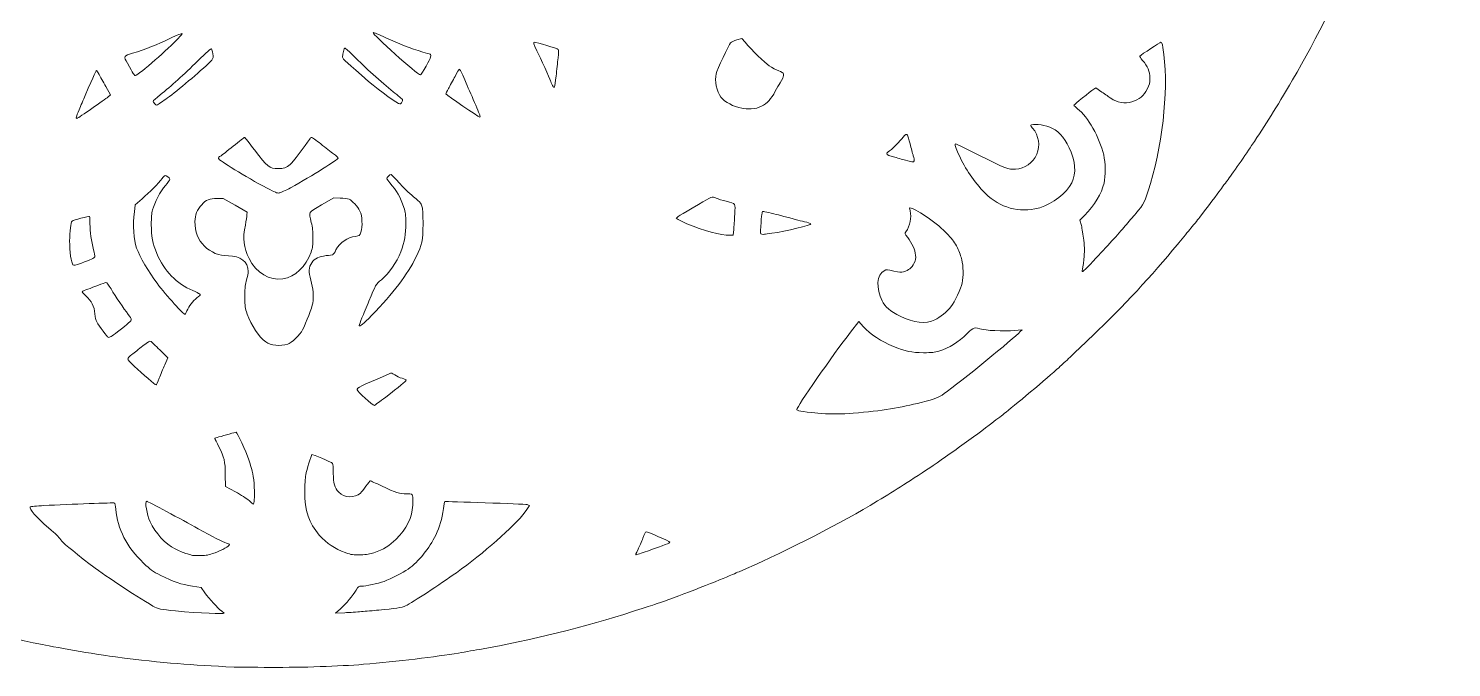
# Model space of a CAD drawing. Header units: inches. Extents: x -41.6 to -30.4, y 24.1 to 25.5.
# Drawn here: x -39.385 to -38.557, y 24.13 to 24.502 of the extents above; entities that cross this region are included whole.
import ezdxf

# ---------------------------------------------------------------- set-up
doc = ezdxf.new("R2010")
doc.units = ezdxf.units.IN
doc.header["$MEASUREMENT"] = 0
doc.layers.add('Baseball', color=7, linetype='Continuous')

msp = doc.modelspace()

# ---------------------------------------------------------------- linework, layer by layer
at = {"layer": 'Baseball', "lineweight": 0}
for points, knots in [([(-38.55842, 24.84749), (-38.55907, 24.86255), (-38.56156, 24.89047), (-38.5633, 24.90232), (-38.56363, 24.90452), (-38.56439, 24.90993), (-38.56499, 24.91434), (-38.56559, 24.91875), (-38.56656, 24.92501), (-38.56714, 24.92826), (-38.56772, 24.93151), (-38.56866, 24.93682), (-38.56922, 24.94007), (-38.56979, 24.94332), (-38.57065, 24.94778), (-38.57114, 24.94998), (-38.57162, 24.95219), (-38.57246, 24.95608), (-38.57301, 24.95863), (-38.57658, 24.9753), (-38.58282, 24.99964), (-38.5863, 25.01051), (-38.58674, 25.0119), (-38.58786, 25.01551), (-38.58877, 25.01852), (-38.5965, 25.044), (-38.60876, 25.07563), (-38.62226, 25.10497), (-38.62916, 25.11996), (-38.64418, 25.14852), (-38.65144, 25.16045), (-38.65263, 25.16242), (-38.6552, 25.16669), (-38.65713, 25.16994), (-38.65906, 25.17319), (-38.66182, 25.17765), (-38.66326, 25.17985), (-38.6647, 25.18206), (-38.66697, 25.18557), (-38.66832, 25.18766), (-38.67664, 25.2006), (-38.68884, 25.21784), (-38.69845, 25.23021), (-38.71193, 25.24758), (-38.7121, 25.24779), (-38.72353, 25.26119), (-38.73613, 25.27597), (-38.75239, 25.29307), (-38.76912, 25.30912), (-38.78117, 25.32067), (-38.78283, 25.32222), (-38.78667, 25.32543), (-38.78843, 25.3269), (-38.79158, 25.32963), (-38.79366, 25.33148), (-38.80993, 25.34599), (-38.83603, 25.36609), (-38.85812, 25.38114), (-38.86526, 25.38601), (-38.88452, 25.3983), (-38.89017, 25.40159), (-38.89296, 25.40322), (-38.89637, 25.40521), (-38.89777, 25.40603), (-38.90529, 25.41045), (-38.9158, 25.41632), (-38.91841, 25.41757), (-38.92005, 25.41835), (-38.923, 25.41987), (-38.92497, 25.42093), (-38.93076, 25.42406), (-38.94841, 25.43287), (-38.95344, 25.43514), (-38.95599, 25.43629), (-38.96083, 25.43847), (-38.9642, 25.43998), (-38.97457, 25.44466), (-39.00027, 25.45491), (-39.01312, 25.45951), (-39.0417, 25.46972), (-39.08016, 25.48029), (-39.10824, 25.48565), (-39.11079, 25.48614), (-39.11411, 25.48681), (-39.11562, 25.48714), (-39.12541, 25.48931), (-39.15803, 25.49398), (-39.17446, 25.49557), (-39.2134, 25.49932), (-39.25391, 25.49982), (-39.29249, 25.49703), (-39.30406, 25.4962), (-39.30908, 25.49574), (-39.31575, 25.49493), (-39.31761, 25.4947), (-39.32159, 25.49422), (-39.32461, 25.49386), (-39.33695, 25.49239), (-39.3523, 25.49012), (-39.35751, 25.48901), (-39.3596, 25.48856), (-39.3632, 25.4879), (-39.36552, 25.48754), (-39.38434, 25.4846), (-39.42028, 25.47579), (-39.44503, 25.46806), (-39.4521, 25.46585), (-39.46975, 25.45987), (-39.47561, 25.45769), (-39.47839, 25.45666), (-39.48285, 25.45502), (-39.48552, 25.45405), (-39.48819, 25.45308), (-39.49189, 25.45164), (-39.49374, 25.45086), (-39.4956, 25.45008), (-39.50082, 25.44793), (-39.50534, 25.44608), (-39.50987, 25.44423), (-39.51651, 25.44135), (-39.52011, 25.43968), (-39.5237, 25.43801), (-39.52778, 25.43616), (-39.52917, 25.43558), (-39.53697, 25.43233), (-39.56841, 25.41626), (-39.57852, 25.41037), (-39.58061, 25.40915), (-39.58422, 25.40705), (-39.58654, 25.4057), (-39.59596, 25.40022), (-39.60095, 25.39715), (-39.61332, 25.38923), (-39.61823, 25.38608), (-39.63627, 25.37389), (-39.6394, 25.3716), (-39.67529, 25.34535), (-39.70214, 25.32238), (-39.72995, 25.29411), (-39.74234, 25.28151), (-39.75874, 25.26344), (-39.76704, 25.25324), (-39.76864, 25.25127), (-39.77084, 25.24862), (-39.77193, 25.24734), (-39.77474, 25.24403), (-39.78514, 25.23063), (-39.79158, 25.222), (-39.80089, 25.20952), (-39.81406, 25.19028), (-39.82108, 25.1789), (-39.82226, 25.17699), (-39.82452, 25.17334), (-39.8261, 25.17079), (-39.82768, 25.16823), (-39.8303, 25.16387), (-39.83191, 25.16108), (-39.85772, 25.1166), (-39.8762, 25.07566), (-39.8916, 25.02886), (-39.89716, 25.01196), (-39.89926, 25.00494), (-39.90413, 24.9871), (-39.90544, 24.98229), (-39.91065, 24.95958), (-39.91254, 24.9504), (-39.91412, 24.94274), (-39.91467, 24.93974), (-39.9164, 24.9291), (-39.91697, 24.92562), (-39.91771, 24.92126), (-39.91805, 24.9194), (-39.91839, 24.91755), (-39.91888, 24.91432), (-39.91914, 24.91223), (-39.9194, 24.91014), (-39.91996, 24.90578), (-39.92039, 24.90253), (-39.9216, 24.89338), (-39.92258, 24.88486), (-39.92311, 24.87891), (-39.92323, 24.87752), (-39.92353, 24.8741), (-39.92377, 24.87132), (-39.92621, 24.84346), (-39.92677, 24.80768), (-39.92521, 24.77895), (-39.92465, 24.76864), (-39.92445, 24.76581), (-39.92333, 24.75259), (-39.92214, 24.73857), (-39.91836, 24.70956), (-39.91657, 24.70071), (-39.91636, 24.69966), (-39.91579, 24.69653), (-39.91531, 24.69375), (-39.91347, 24.68305), (-39.91011, 24.66679), (-39.90769, 24.65684), (-39.90529, 24.64696), (-39.9039, 24.64145), (-39.90329, 24.63934), (-39.90295, 24.63818), (-39.9019, 24.63438), (-39.90096, 24.6309), (-39.89633, 24.6139), (-39.88844, 24.59008), (-39.88, 24.56764), (-39.87726, 24.56035), (-39.86945, 24.54182), (-39.86417, 24.5301), (-39.86215, 24.5256), (-39.84881, 24.4986), (-39.84562, 24.49256), (-39.84297, 24.48753), (-39.83754, 24.47785), (-39.83474, 24.47316), (-39.83363, 24.4713), (-39.83169, 24.46798), (-39.83043, 24.46578), (-39.82331, 24.45331), (-39.80806, 24.42996), (-39.7981, 24.4163), (-39.78301, 24.39558), (-39.77381, 24.38389), (-39.75957, 24.36733), (-39.73928, 24.34373), (-39.71165, 24.31615), (-39.68866, 24.29652), (-39.68654, 24.29472), (-39.6832, 24.29186), (-39.68123, 24.29017), (-39.67824, 24.2876), (-39.66815, 24.27952), (-39.65762, 24.27125), (-39.65634, 24.27025), (-39.65293, 24.26769), (-39.65002, 24.26556), (-39.64712, 24.26343), (-39.64379, 24.26096), (-39.64263, 24.26007), (-39.63554, 24.2546), (-39.60873, 24.2368), (-39.59814, 24.23052), (-39.59616, 24.22935), (-39.59123, 24.22642), (-39.58717, 24.224), (-39.58056, 24.22006), (-39.57287, 24.21575), (-39.56228, 24.21004), (-39.55716, 24.20727), (-39.53291, 24.19525), (-39.52791, 24.19299), (-39.50585, 24.18303), (-39.48091, 24.1731), (-39.46443, 24.16771), (-39.462, 24.16691), (-39.45848, 24.16572), (-39.45663, 24.16507), (-39.43715, 24.15821), (-39.40442, 24.14951), (-39.37649, 24.14376), (-39.36809, 24.14204), (-39.34054, 24.13738), (-39.3341, 24.1366), (-39.3044, 24.133), (-39.29072, 24.13184), (-39.26514, 24.13075), (-39.26514, 24.13075), (-39.26514, 24.13075), (-39.26514, 24.13075), (-39.26352, 24.13068), (-39.25393, 24.13059), (-39.24384, 24.13055), (-39.22502, 24.13047), (-39.20413, 24.13116), (-39.18985, 24.13234), (-39.17059, 24.13392), (-39.14727, 24.13669), (-39.1346, 24.1389), (-39.13054, 24.13961), (-39.12456, 24.14064), (-39.12131, 24.1412), (-39.09438, 24.14583), (-39.05971, 24.15441), (-39.03358, 24.16292), (-39.02871, 24.1645), (-39.02292, 24.16637), (-39.02072, 24.16706), (-39.0136, 24.1693), (-38.98767, 24.17919), (-38.97896, 24.18298), (-38.97699, 24.18383), (-38.97367, 24.18525), (-38.97158, 24.18613), (-38.94944, 24.19543), (-38.91622, 24.21224), (-38.89545, 24.22463), (-38.88306, 24.23202), (-38.87674, 24.23599), (-38.86255, 24.24528), (-38.85379, 24.25101), (-38.83295, 24.26592), (-38.82459, 24.27244), (-38.82146, 24.27488), (-38.81813, 24.27744), (-38.81721, 24.27813), (-38.81327, 24.28106), (-38.79154, 24.29936), (-38.78578, 24.30461), (-38.78106, 24.30891), (-38.77933, 24.31054), (-38.76617, 24.32311), (-38.7483, 24.34019), (-38.73145, 24.35827), (-38.7168, 24.3761), (-38.71472, 24.37862), (-38.71151, 24.38253), (-38.70965, 24.38478), (-38.7078, 24.38702), (-38.70519, 24.39027), (-38.70386, 24.392), (-38.69591, 24.40232), (-38.69255, 24.40676), (-38.69122, 24.4087), (-38.6904, 24.4099), (-38.68907, 24.4117), (-38.68826, 24.4127), (-38.68674, 24.4146), (-38.67802, 24.42706), (-38.67367, 24.43357), (-38.66503, 24.44646), (-38.6599, 24.45469), (-38.64991, 24.47168), (-38.63605, 24.49524), (-38.62062, 24.52641), (-38.61014, 24.55203), (-38.60928, 24.55412), (-38.60794, 24.55734), (-38.60716, 24.5592), (-38.60245, 24.57035), (-38.59307, 24.59667), (-38.5886, 24.61129), (-38.58091, 24.63647), (-38.57404, 24.66378), (-38.57009, 24.68489), (-38.56677, 24.70263), (-38.5639, 24.72101), (-38.56265, 24.73255), (-38.56245, 24.73441), (-38.5619, 24.73925), (-38.56143, 24.74331), (-38.56011, 24.75466), (-38.55855, 24.77738), (-38.55798, 24.7935), (-38.55747, 24.80808), (-38.55765, 24.82945), (-38.55842, 24.84749)], [0, 0, 0, 0, 1, 1, 1, 2, 2, 2, 3, 3, 3, 4, 4, 4, 5, 5, 5, 6, 6, 6, 7, 7, 7, 8, 8, 8, 9, 9, 9, 10, 10, 10, 11, 11, 11, 12, 12, 12, 13, 13, 13, 14, 14, 14, 15, 15, 15, 16, 16, 16, 17, 17, 17, 18, 18, 18, 19, 19, 19, 20, 20, 20, 21, 21, 21, 22, 22, 22, 23, 23, 23, 24, 24, 24, 25, 25, 25, 26, 26, 26, 27, 27, 27, 28, 28, 28, 29, 29, 29, 30, 30, 30, 31, 31, 31, 32, 32, 32, 33, 33, 33, 34, 34, 34, 35, 35, 35, 36, 36, 36, 37, 37, 37, 38, 38, 38, 39, 39, 39, 40, 40, 40, 41, 41, 41, 42, 42, 42, 43, 43, 43, 44, 44, 44, 45, 45, 45, 46, 46, 46, 47, 47, 47, 48, 48, 48, 49, 49, 49, 50, 50, 50, 51, 51, 51, 52, 52, 52, 53, 53, 53, 54, 54, 54, 55, 55, 55, 56, 56, 56, 57, 57, 57, 58, 58, 58, 59, 59, 59, 60, 60, 60, 61, 61, 61, 62, 62, 62, 63, 63, 63, 64, 64, 64, 65, 65, 65, 66, 66, 66, 67, 67, 67, 68, 68, 68, 69, 69, 69, 70, 70, 70, 71, 71, 71, 72, 72, 72, 73, 73, 73, 74, 74, 74, 75, 75, 75, 76, 76, 76, 77, 77, 77, 78, 78, 78, 79, 79, 79, 80, 80, 80, 81, 81, 81, 82, 82, 82, 83, 83, 83, 84, 84, 84, 85, 85, 85, 86, 86, 86, 87, 87, 87, 88, 88, 88, 89, 89, 89, 90, 90, 90, 91, 91, 91, 92, 92, 92, 93, 93, 93, 94, 94, 94, 95, 95, 95, 96, 96, 96, 97, 97, 97, 98, 98, 98, 99, 99, 99, 100, 100, 100, 101, 101, 101, 102, 102, 102, 103, 103, 103, 104, 104, 104, 105, 105, 105, 106, 106, 106, 107, 107, 107, 108, 108, 108, 109, 109, 109, 110, 110, 110, 111, 111, 111, 112, 112, 112, 113, 113, 113, 114, 114, 114, 115, 115, 115, 116, 116, 116, 117, 117, 117, 118, 118, 118, 119, 119, 119, 119]), ([(-39.29534, 24.49857), (-39.29505, 24.49773), (-39.30955, 24.48419), (-39.3184, 24.47704), (-39.32032, 24.47548), (-39.32216, 24.47421), (-39.32248, 24.47421), (-39.32304, 24.47421), (-39.32358, 24.47505), (-39.32709, 24.48142), (-39.32937, 24.48557), (-39.32937, 24.48557), (-39.32408, 24.48722), (-39.31644, 24.48959), (-39.30964, 24.49227), (-39.30242, 24.49575), (-39.29796, 24.49789), (-39.29545, 24.49889), (-39.29534, 24.49857)], [0, 0, 0, 0, 1, 1, 1, 2, 2, 2, 3, 3, 3, 4, 4, 4, 5, 5, 5, 6, 6, 6, 6]), ([(-39.15669, 24.47465), (-39.15843, 24.47473), (-39.18508, 24.49848), (-39.18431, 24.49928), (-39.18417, 24.49943), (-39.18085, 24.49805), (-39.17693, 24.49621), (-39.16973, 24.49282), (-39.16241, 24.48999), (-39.15548, 24.48792), (-39.15339, 24.4873), (-39.15144, 24.48671), (-39.15115, 24.48663), (-39.15017, 24.48633), (-39.15062, 24.48498), (-39.15343, 24.4798), (-39.15343, 24.4798), (-39.15343, 24.4798), (-39.15343, 24.4798), (-39.15496, 24.47696), (-39.15643, 24.47464), (-39.15669, 24.47465)], [0, 0, 0, 0, 1, 1, 1, 2, 2, 2, 3, 3, 3, 4, 4, 4, 5, 5, 5, 6, 6, 6, 7, 7, 7, 7]), ([(-39.07677, 24.48446), (-39.07705, 24.48195), (-39.07757, 24.47725), (-39.07793, 24.474), (-39.07793, 24.474), (-39.07793, 24.474), (-39.07793, 24.474), (-39.07874, 24.46686), (-39.07895, 24.46631), (-39.08009, 24.46855), (-39.08055, 24.46946), (-39.08107, 24.47068), (-39.08124, 24.47126), (-39.08165, 24.47262), (-39.08699, 24.48445), (-39.08904, 24.48855), (-39.09113, 24.49272), (-39.09139, 24.49361), (-39.09056, 24.49361), (-39.08948, 24.49361), (-39.07715, 24.48991), (-39.07669, 24.48944), (-39.0764, 24.48915), (-39.07643, 24.48754), (-39.07677, 24.48446)], [0, 0, 0, 0, 1, 1, 1, 2, 2, 2, 3, 3, 3, 4, 4, 4, 5, 5, 5, 6, 6, 6, 7, 7, 7, 8, 8, 8, 8]), ([(-38.97, 24.45525), (-38.97467, 24.45609), (-38.97999, 24.45893), (-38.98214, 24.46176), (-38.98463, 24.46502), (-38.9859, 24.47128), (-38.9849, 24.47534), (-38.98435, 24.47754), (-38.97756, 24.49207), (-38.9765, 24.49331), (-38.97615, 24.49372), (-38.97452, 24.49446), (-38.9729, 24.49496), (-38.9729, 24.49496), (-38.96993, 24.49586), (-38.96993, 24.49586), (-38.96993, 24.49586), (-38.96802, 24.49357), (-38.96802, 24.49357), (-38.96414, 24.48894), (-38.95678, 24.48175), (-38.95402, 24.4799), (-38.95245, 24.47885), (-38.94997, 24.47754), (-38.94851, 24.47699), (-38.94696, 24.47641), (-38.94579, 24.4757), (-38.94571, 24.47531), (-38.94549, 24.4742), (-38.94649, 24.47158), (-38.94775, 24.46997), (-38.94839, 24.46914), (-38.94968, 24.46696), (-38.95061, 24.46512), (-38.95287, 24.46064), (-38.95518, 24.4581), (-38.95848, 24.45648), (-38.95848, 24.45648), (-38.95848, 24.45647), (-38.95848, 24.45647), (-38.96063, 24.45542), (-38.96181, 24.45513), (-38.96447, 24.45501), (-38.96629, 24.45492), (-38.96878, 24.45503), (-38.97, 24.45525)], [0, 0, 0, 0, 1, 1, 1, 2, 2, 2, 3, 3, 3, 4, 4, 4, 5, 5, 5, 6, 6, 6, 7, 7, 7, 8, 8, 8, 9, 9, 9, 10, 10, 10, 11, 11, 11, 12, 12, 12, 13, 13, 13, 14, 14, 14, 15, 15, 15, 15]), ([(-38.73247, 24.4116), (-38.73571, 24.40064), (-38.73619, 24.39967), (-38.741, 24.39416), (-38.74256, 24.39237), (-38.74535, 24.38912), (-38.74719, 24.38693), (-38.75117, 24.38221), (-38.75759, 24.37513), (-38.76568, 24.36655), (-38.76568, 24.36655), (-38.76568, 24.36655), (-38.76568, 24.36655), (-38.77121, 24.36068), (-38.77276, 24.35936), (-38.77209, 24.36107), (-38.77193, 24.36147), (-38.77153, 24.36433), (-38.77121, 24.36742), (-38.77068, 24.37228), (-38.77068, 24.3738), (-38.77121, 24.3786), (-38.77154, 24.38166), (-38.77218, 24.38553), (-38.77263, 24.38721), (-38.77263, 24.38721), (-38.77345, 24.39025), (-38.77345, 24.39025), (-38.77345, 24.39025), (-38.77076, 24.39302), (-38.77076, 24.39302), (-38.76505, 24.39891), (-38.76082, 24.40592), (-38.75944, 24.41179), (-38.75849, 24.41584), (-38.75859, 24.42379), (-38.75964, 24.42817), (-38.76211, 24.43846), (-38.76875, 24.45021), (-38.77481, 24.45501), (-38.77597, 24.45594), (-38.77693, 24.45683), (-38.77693, 24.457), (-38.77693, 24.45733), (-38.7674, 24.4651), (-38.76541, 24.4664), (-38.76541, 24.4664), (-38.76423, 24.46717), (-38.76423, 24.46717), (-38.76423, 24.46717), (-38.76066, 24.46468), (-38.76066, 24.46468), (-38.75869, 24.46331), (-38.75637, 24.46168), (-38.75551, 24.46106), (-38.75195, 24.45851), (-38.74736, 24.45773), (-38.74322, 24.45899), (-38.7391, 24.46024), (-38.73626, 24.4626), (-38.73433, 24.46639), (-38.733, 24.46899), (-38.73285, 24.46962), (-38.73285, 24.47269), (-38.73285, 24.47682), (-38.73397, 24.47958), (-38.73704, 24.48304), (-38.73813, 24.48427), (-38.73887, 24.48542), (-38.73868, 24.4856), (-38.73778, 24.48642), (-38.72671, 24.49361), (-38.72635, 24.49361), (-38.72591, 24.49361), (-38.72568, 24.49297), (-38.72527, 24.49055), (-38.72176, 24.46975), (-38.72466, 24.43796), (-38.73247, 24.4116)], [0, 0, 0, 0, 1, 1, 1, 2, 2, 2, 3, 3, 3, 4, 4, 4, 5, 5, 5, 6, 6, 6, 7, 7, 7, 8, 8, 8, 9, 9, 9, 10, 10, 10, 11, 11, 11, 12, 12, 12, 13, 13, 13, 14, 14, 14, 15, 15, 15, 16, 16, 16, 17, 17, 17, 18, 18, 18, 19, 19, 19, 20, 20, 20, 21, 21, 21, 22, 22, 22, 23, 23, 23, 24, 24, 24, 25, 25, 25, 26, 26, 26, 26]), ([(-39.30474, 24.46062), (-39.30474, 24.46062), (-39.30474, 24.46062), (-39.30474, 24.46062), (-39.30753, 24.4587), (-39.30993, 24.45708), (-39.31007, 24.45702), (-39.31042, 24.45686), (-39.31217, 24.45878), (-39.31217, 24.45932), (-39.31217, 24.45957), (-39.31032, 24.46126), (-39.30806, 24.46307), (-39.30153, 24.46829), (-39.29444, 24.47467), (-39.28614, 24.4828), (-39.28131, 24.48753), (-39.27837, 24.49013), (-39.27824, 24.48976), (-39.2766, 24.48488), (-39.27674, 24.4842), (-39.28001, 24.48118), (-39.28712, 24.4746), (-39.30012, 24.46379), (-39.30474, 24.46062)], [0, 0, 0, 0, 1, 1, 1, 2, 2, 2, 3, 3, 3, 4, 4, 4, 5, 5, 5, 6, 6, 6, 7, 7, 7, 8, 8, 8, 8]), ([(-39.18693, 24.47088), (-39.19907, 24.48119), (-39.20208, 24.484), (-39.20208, 24.48503), (-39.20208, 24.48685), (-39.20117, 24.49024), (-39.20067, 24.49024), (-39.2004, 24.49024), (-39.19809, 24.48813), (-39.19554, 24.48555), (-39.18935, 24.47929), (-39.17925, 24.47017), (-39.17266, 24.46489), (-39.1697, 24.46252), (-39.16722, 24.4604), (-39.16713, 24.46018), (-39.16705, 24.45997), (-39.16722, 24.45933), (-39.16752, 24.45877), (-39.16782, 24.45822), (-39.16838, 24.45776), (-39.16877, 24.45776), (-39.16997, 24.45776), (-39.1801, 24.46507), (-39.18693, 24.47088)], [0, 0, 0, 0, 1, 1, 1, 2, 2, 2, 3, 3, 3, 4, 4, 4, 5, 5, 5, 6, 6, 6, 7, 7, 7, 8, 8, 8, 8]), ([(-39.34503, 24.47716), (-39.34483, 24.47716), (-39.34416, 24.47617), (-39.34354, 24.47495), (-39.34293, 24.47373), (-39.34119, 24.47056), (-39.33969, 24.4679), (-39.33969, 24.4679), (-39.33694, 24.46306), (-39.33694, 24.46306), (-39.33694, 24.46306), (-39.33843, 24.46178), (-39.33843, 24.46178), (-39.33924, 24.46108), (-39.34346, 24.45807), (-39.34779, 24.4551), (-39.34779, 24.4551), (-39.34779, 24.4551), (-39.34779, 24.4551), (-39.35212, 24.45213), (-39.35594, 24.4496), (-39.35627, 24.44947), (-39.35724, 24.4491), (-39.357, 24.45016), (-39.35515, 24.45442), (-39.3542, 24.45661), (-39.35262, 24.46029), (-39.35163, 24.46261), (-39.34624, 24.47526), (-39.34538, 24.47716), (-39.34503, 24.47716)], [0, 0, 0, 0, 1, 1, 1, 2, 2, 2, 3, 3, 3, 4, 4, 4, 5, 5, 5, 6, 6, 6, 7, 7, 7, 8, 8, 8, 9, 9, 9, 10, 10, 10, 10]), ([(-39.14053, 24.46674), (-39.13963, 24.46827), (-39.13788, 24.47143), (-39.13664, 24.47376), (-39.1354, 24.4761), (-39.13428, 24.47801), (-39.13415, 24.47801), (-39.13386, 24.47801), (-39.13284, 24.47596), (-39.131, 24.47168), (-39.13025, 24.46994), (-39.12803, 24.46481), (-39.12606, 24.46028), (-39.12409, 24.45576), (-39.12235, 24.45163), (-39.12219, 24.45111), (-39.12219, 24.45111), (-39.12219, 24.45111), (-39.12219, 24.45111), (-39.12201, 24.45056), (-39.12206, 24.45017), (-39.12232, 24.45017), (-39.12311, 24.45017), (-39.14135, 24.46265), (-39.14193, 24.46359), (-39.14205, 24.46379), (-39.14142, 24.46521), (-39.14053, 24.46674)], [0, 0, 0, 0, 1, 1, 1, 2, 2, 2, 3, 3, 3, 4, 4, 4, 5, 5, 5, 6, 6, 6, 7, 7, 7, 8, 8, 8, 9, 9, 9, 9]), ([(-38.77949, 24.40984), (-38.78368, 24.40375), (-38.79221, 24.39822), (-38.79963, 24.39678), (-38.79963, 24.39678), (-38.79963, 24.39678), (-38.79963, 24.39678), (-38.81076, 24.39463), (-38.82189, 24.39848), (-38.82986, 24.40725), (-38.83602, 24.41403), (-38.8411, 24.42177), (-38.84415, 24.42905), (-38.84621, 24.43396), (-38.84637, 24.43456), (-38.84564, 24.43456), (-38.84539, 24.43456), (-38.83936, 24.43165), (-38.83225, 24.42808), (-38.81636, 24.42012), (-38.81507, 24.41962), (-38.81099, 24.41989), (-38.80544, 24.42026), (-38.80091, 24.42342), (-38.79851, 24.42861), (-38.79631, 24.43335), (-38.79735, 24.43957), (-38.80102, 24.44376), (-38.80225, 24.44515), (-38.80229, 24.44529), (-38.80155, 24.44558), (-38.79926, 24.44648), (-38.79331, 24.44551), (-38.78938, 24.44358), (-38.78519, 24.44153), (-38.78133, 24.43657), (-38.77865, 24.42978), (-38.77546, 24.42173), (-38.77574, 24.4153), (-38.77949, 24.40984)], [0, 0, 0, 0, 1, 1, 1, 2, 2, 2, 3, 3, 3, 4, 4, 4, 5, 5, 5, 6, 6, 6, 7, 7, 7, 8, 8, 8, 9, 9, 9, 10, 10, 10, 11, 11, 11, 12, 12, 12, 13, 13, 13, 13]), ([(-39.23229, 24.4091), (-39.2351, 24.40754), (-39.23804, 24.40618), (-39.23883, 24.40606), (-39.24, 24.40589), (-39.24126, 24.40639), (-39.24595, 24.40887), (-39.25833, 24.41541), (-39.27421, 24.42512), (-39.27421, 24.42614), (-39.27421, 24.4265), (-39.27369, 24.4271), (-39.27305, 24.42748), (-39.27241, 24.42787), (-39.26904, 24.43046), (-39.26556, 24.43326), (-39.26208, 24.43605), (-39.25911, 24.43835), (-39.25896, 24.43835), (-39.25881, 24.43835), (-39.25621, 24.43507), (-39.25319, 24.43104), (-39.24581, 24.42122), (-39.24456, 24.42022), (-39.23948, 24.42022), (-39.2365, 24.42022), (-39.23449, 24.42089), (-39.23253, 24.42254), (-39.23141, 24.42349), (-39.22341, 24.43392), (-39.22129, 24.4372), (-39.22088, 24.43784), (-39.22032, 24.43836), (-39.22005, 24.43836), (-39.21978, 24.43836), (-39.21738, 24.43663), (-39.21472, 24.43452), (-39.21206, 24.43241), (-39.2087, 24.42983), (-39.20725, 24.42879), (-39.2058, 24.42775), (-39.20461, 24.42664), (-39.20461, 24.42633), (-39.20461, 24.42544), (-39.21943, 24.41621), (-39.23229, 24.4091), (-39.23229, 24.4091), (-39.23229, 24.4091), (-39.23229, 24.4091)], [0, 0, 0, 0, 1, 1, 1, 2, 2, 2, 3, 3, 3, 4, 4, 4, 5, 5, 5, 6, 6, 6, 7, 7, 7, 8, 8, 8, 9, 9, 9, 10, 10, 10, 11, 11, 11, 12, 12, 12, 13, 13, 13, 14, 14, 14, 15, 15, 15, 16, 16, 16, 16]), ([(-38.86986, 24.42467), (-38.86986, 24.42467), (-38.86986, 24.42467), (-38.86986, 24.42467), (-38.87019, 24.42381), (-38.87087, 24.42388), (-38.87562, 24.42528), (-38.87783, 24.42592), (-38.88093, 24.42679), (-38.88252, 24.42721), (-38.88573, 24.42805), (-38.88646, 24.42887), (-38.88487, 24.42988), (-38.88325, 24.43092), (-38.87746, 24.43662), (-38.87622, 24.43841), (-38.87508, 24.44006), (-38.87423, 24.44045), (-38.87369, 24.43958), (-38.87353, 24.43932), (-38.87287, 24.43709), (-38.87222, 24.43462), (-38.87157, 24.43215), (-38.87071, 24.42905), (-38.87032, 24.42773), (-38.86993, 24.42641), (-38.86973, 24.42503), (-38.86986, 24.42467)], [0, 0, 0, 0, 1, 1, 1, 2, 2, 2, 3, 3, 3, 4, 4, 4, 5, 5, 5, 6, 6, 6, 7, 7, 7, 8, 8, 8, 9, 9, 9, 9]), ([(-39.30981, 24.3536), (-39.31473, 24.3601), (-39.31999, 24.36912), (-39.32173, 24.37403), (-39.32352, 24.37905), (-39.32403, 24.38727), (-39.32306, 24.39519), (-39.32306, 24.39519), (-39.32257, 24.39921), (-39.32257, 24.39921), (-39.32257, 24.39921), (-39.31853, 24.4027), (-39.31853, 24.4027), (-39.31435, 24.4063), (-39.30903, 24.41169), (-39.30697, 24.41439), (-39.30633, 24.41524), (-39.30553, 24.41603), (-39.30521, 24.41616), (-39.30448, 24.41644), (-39.30247, 24.41489), (-39.30247, 24.41405), (-39.30247, 24.41371), (-39.30362, 24.41206), (-39.30503, 24.41039), (-39.3079, 24.40699), (-39.31134, 24.40043), (-39.31249, 24.39618), (-39.31301, 24.39421), (-39.31322, 24.39184), (-39.31322, 24.38775), (-39.31322, 24.3809), (-39.31241, 24.37663), (-39.31001, 24.37088), (-39.30592, 24.36103), (-39.29825, 24.35314), (-39.28914, 24.34939), (-39.28731, 24.34863), (-39.28552, 24.34774), (-39.28517, 24.3474), (-39.28461, 24.34685), (-39.28469, 24.34668), (-39.28581, 24.34588), (-39.28826, 24.34415), (-39.29058, 24.3414), (-39.29194, 24.33863), (-39.29194, 24.33863), (-39.29194, 24.33863), (-39.29194, 24.33863), (-39.2927, 24.3371), (-39.29345, 24.33576), (-39.2936, 24.33566), (-39.29428, 24.33524), (-39.30437, 24.3464), (-39.30981, 24.3536)], [0, 0, 0, 0, 1, 1, 1, 2, 2, 2, 3, 3, 3, 4, 4, 4, 5, 5, 5, 6, 6, 6, 7, 7, 7, 8, 8, 8, 9, 9, 9, 10, 10, 10, 11, 11, 11, 12, 12, 12, 13, 13, 13, 14, 14, 14, 15, 15, 15, 16, 16, 16, 17, 17, 17, 18, 18, 18, 18]), ([(-39.1852, 24.33488), (-39.1852, 24.33488), (-39.1852, 24.33488), (-39.1852, 24.33488), (-39.1898, 24.33015), (-39.19238, 24.32808), (-39.19238, 24.32913), (-39.19238, 24.32938), (-39.19165, 24.33133), (-39.19075, 24.33346), (-39.18985, 24.3356), (-39.18802, 24.34), (-39.1867, 24.34325), (-39.18284, 24.35271), (-39.18258, 24.35316), (-39.1795, 24.35571), (-39.17484, 24.35956), (-39.17063, 24.36561), (-39.16819, 24.37195), (-39.16598, 24.37771), (-39.16523, 24.38197), (-39.16526, 24.38859), (-39.16529, 24.39359), (-39.16543, 24.3947), (-39.16642, 24.39766), (-39.16842, 24.40362), (-39.1706, 24.40744), (-39.17453, 24.41187), (-39.17553, 24.413), (-39.17635, 24.41412), (-39.17635, 24.41435), (-39.17635, 24.41489), (-39.17442, 24.41685), (-39.17388, 24.41685), (-39.17367, 24.41685), (-39.17166, 24.4148), (-39.16944, 24.4123), (-39.16721, 24.4098), (-39.16331, 24.40599), (-39.16078, 24.40384), (-39.15644, 24.40016), (-39.15614, 24.3998), (-39.15572, 24.39782), (-39.15547, 24.39666), (-39.15527, 24.39226), (-39.15527, 24.38804), (-39.15528, 24.37874), (-39.1559, 24.37568), (-39.15911, 24.36928), (-39.16458, 24.35832), (-39.17235, 24.34808), (-39.1852, 24.33488)], [0, 0, 0, 0, 1, 1, 1, 2, 2, 2, 3, 3, 3, 4, 4, 4, 5, 5, 5, 6, 6, 6, 7, 7, 7, 8, 8, 8, 9, 9, 9, 10, 10, 10, 11, 11, 11, 12, 12, 12, 13, 13, 13, 14, 14, 14, 15, 15, 15, 16, 16, 16, 17, 17, 17, 17]), ([(-39.23393, 24.31825), (-39.23393, 24.31825), (-39.23393, 24.31825), (-39.23393, 24.31825), (-39.23848, 24.31693), (-39.24373, 24.31746), (-39.24667, 24.31955), (-39.25053, 24.32229), (-39.25516, 24.32923), (-39.25749, 24.33577), (-39.25875, 24.33929), (-39.25881, 24.33974), (-39.25881, 24.34599), (-39.25881, 24.35174), (-39.25869, 24.35291), (-39.2578, 24.35568), (-39.25724, 24.35742), (-39.2568, 24.3596), (-39.25682, 24.36053), (-39.25692, 24.36596), (-39.26159, 24.3696), (-39.26842, 24.36961), (-39.27395, 24.36962), (-39.27851, 24.37146), (-39.28236, 24.37521), (-39.28616, 24.37893), (-39.28791, 24.38349), (-39.28782, 24.38949), (-39.28776, 24.39328), (-39.2866, 24.39619), (-39.2839, 24.39926), (-39.28141, 24.40208), (-39.27935, 24.40293), (-39.27497, 24.40293), (-39.27497, 24.40293), (-39.27137, 24.40293), (-39.27137, 24.40293), (-39.27137, 24.40293), (-39.26446, 24.39895), (-39.26446, 24.39895), (-39.26446, 24.39895), (-39.25755, 24.39498), (-39.25755, 24.39498), (-39.25755, 24.39498), (-39.25759, 24.39337), (-39.25759, 24.39337), (-39.25762, 24.39248), (-39.25804, 24.3898), (-39.25854, 24.38741), (-39.26018, 24.37953), (-39.25963, 24.37457), (-39.25637, 24.36792), (-39.25235, 24.35973), (-39.24433, 24.3549), (-39.23677, 24.35613), (-39.22961, 24.35729), (-39.22346, 24.36314), (-39.22037, 24.37172), (-39.21937, 24.3745), (-39.21923, 24.37549), (-39.21923, 24.37994), (-39.21924, 24.38374), (-39.21948, 24.38601), (-39.2202, 24.38901), (-39.22172, 24.39532), (-39.22226, 24.3944), (-39.21421, 24.3991), (-39.21421, 24.3991), (-39.20715, 24.40322), (-39.20715, 24.40322), (-39.20715, 24.40322), (-39.20346, 24.40313), (-39.20346, 24.40313), (-39.20137, 24.40307), (-39.19912, 24.40276), (-39.19829, 24.40241), (-39.19638, 24.4016), (-39.19326, 24.39823), (-39.19194, 24.39555), (-39.19057, 24.39275), (-39.19031, 24.38653), (-39.19143, 24.38332), (-39.19217, 24.38121), (-39.19217, 24.38121), (-39.19447, 24.38088), (-39.19945, 24.38018), (-39.20352, 24.37734), (-39.20586, 24.37296), (-39.20661, 24.37155), (-39.20744, 24.37032), (-39.20771, 24.37022), (-39.20798, 24.37012), (-39.20975, 24.36987), (-39.21164, 24.36967), (-39.21581, 24.36921), (-39.21819, 24.36802), (-39.21995, 24.36551), (-39.22175, 24.36295), (-39.22189, 24.36023), (-39.22047, 24.35541), (-39.21911, 24.3508), (-39.21868, 24.3458), (-39.21932, 24.34215), (-39.21976, 24.33959), (-39.22312, 24.33083), (-39.22528, 24.32658), (-39.22669, 24.32383), (-39.23184, 24.31886), (-39.23393, 24.31825)], [0, 0, 0, 0, 1, 1, 1, 2, 2, 2, 3, 3, 3, 4, 4, 4, 5, 5, 5, 6, 6, 6, 7, 7, 7, 8, 8, 8, 9, 9, 9, 10, 10, 10, 11, 11, 11, 12, 12, 12, 13, 13, 13, 14, 14, 14, 15, 15, 15, 16, 16, 16, 17, 17, 17, 18, 18, 18, 19, 19, 19, 20, 20, 20, 21, 21, 21, 22, 22, 22, 23, 23, 23, 24, 24, 24, 25, 25, 25, 26, 26, 26, 27, 27, 27, 28, 28, 28, 29, 29, 29, 30, 30, 30, 31, 31, 31, 32, 32, 32, 33, 33, 33, 34, 34, 34, 35, 35, 35, 36, 36, 36, 36]), ([(-38.97409, 24.39371), (-38.97427, 24.39055), (-38.97454, 24.38653), (-38.97469, 24.38479), (-38.97469, 24.38479), (-38.97495, 24.38163), (-38.97495, 24.38163), (-38.97495, 24.38163), (-38.97706, 24.38155), (-38.97706, 24.38155), (-38.98191, 24.38138), (-38.99248, 24.38422), (-39.00187, 24.38824), (-39.00531, 24.38971), (-39.00811, 24.3911), (-39.00811, 24.39133), (-39.0081, 24.39174), (-39.00609, 24.393), (-38.9952, 24.39944), (-38.98723, 24.40414), (-38.98742, 24.40407), (-38.98491, 24.40303), (-38.98375, 24.40255), (-38.98113, 24.40174), (-38.97909, 24.40123), (-38.9733, 24.39979), (-38.97372, 24.40042), (-38.97409, 24.39371)], [0, 0, 0, 0, 1, 1, 1, 2, 2, 2, 3, 3, 3, 4, 4, 4, 5, 5, 5, 6, 6, 6, 7, 7, 7, 8, 8, 8, 9, 9, 9, 9]), ([(-39.35923, 24.38975), (-39.35882, 24.39017), (-39.34931, 24.3927), (-39.34907, 24.39246), (-39.34896, 24.39234), (-39.34886, 24.39043), (-39.34886, 24.3882), (-39.34885, 24.38351), (-39.34808, 24.37799), (-39.34675, 24.37307), (-39.34624, 24.37117), (-39.34593, 24.36933), (-39.34606, 24.36899), (-39.34619, 24.36865), (-39.34702, 24.36806), (-39.3479, 24.36768), (-39.3479, 24.36768), (-39.3479, 24.36768), (-39.3479, 24.36768), (-39.34878, 24.3673), (-39.35145, 24.36627), (-39.35383, 24.36539), (-39.35744, 24.36406), (-39.35826, 24.36389), (-39.35873, 24.36435), (-39.35974, 24.36536), (-39.36067, 24.37214), (-39.36066, 24.37832), (-39.36064, 24.38358), (-39.35997, 24.38902), (-39.35923, 24.38975)], [0, 0, 0, 0, 1, 1, 1, 2, 2, 2, 3, 3, 3, 4, 4, 4, 5, 5, 5, 6, 6, 6, 7, 7, 7, 8, 8, 8, 9, 9, 9, 10, 10, 10, 10]), ([(-38.9526, 24.38267), (-38.95445, 24.38241), (-38.95635, 24.38214), (-38.95682, 24.38207), (-38.95728, 24.38199), (-38.95801, 24.38202), (-38.95843, 24.38213), (-38.95913, 24.38232), (-38.95918, 24.38271), (-38.95894, 24.38662), (-38.95854, 24.39344), (-38.95827, 24.39534), (-38.95773, 24.39534), (-38.95701, 24.39534), (-38.95223, 24.39427), (-38.94859, 24.39329), (-38.93961, 24.39088), (-38.9367, 24.39012), (-38.93362, 24.38937), (-38.93177, 24.38892), (-38.93009, 24.3884), (-38.9299, 24.38821), (-38.9292, 24.38751), (-38.94464, 24.38374), (-38.9526, 24.38267), (-38.9526, 24.38267), (-38.9526, 24.38267), (-38.9526, 24.38267)], [0, 0, 0, 0, 1, 1, 1, 2, 2, 2, 3, 3, 3, 4, 4, 4, 5, 5, 5, 6, 6, 6, 7, 7, 7, 8, 8, 8, 9, 9, 9, 9]), ([(-38.88725, 24.36093), (-38.88561, 24.36173), (-38.88559, 24.36173), (-38.8817, 24.36074), (-38.87825, 24.35986), (-38.8776, 24.35981), (-38.87598, 24.36029), (-38.87294, 24.36117), (-38.87118, 24.36259), (-38.86991, 24.36518), (-38.86893, 24.36719), (-38.86879, 24.36789), (-38.86898, 24.37), (-38.86925, 24.37295), (-38.87111, 24.37706), (-38.87358, 24.38019), (-38.87529, 24.38236), (-38.87531, 24.38241), (-38.8746, 24.38349), (-38.87222, 24.38712), (-38.87128, 24.39184), (-38.87217, 24.39569), (-38.87217, 24.39569), (-38.8726, 24.39752), (-38.8726, 24.39752), (-38.8726, 24.39752), (-38.8715, 24.39724), (-38.8715, 24.39724), (-38.87018, 24.39691), (-38.86548, 24.39421), (-38.8617, 24.39161), (-38.85729, 24.38857), (-38.85362, 24.38546), (-38.84998, 24.38167), (-38.84725, 24.37883), (-38.8462, 24.37734), (-38.8447, 24.37418), (-38.84366, 24.37202), (-38.8425, 24.36891), (-38.84211, 24.36729), (-38.84127, 24.36383), (-38.84116, 24.35732), (-38.84187, 24.35374), (-38.84247, 24.35071), (-38.84629, 24.34272), (-38.84847, 24.33994), (-38.85059, 24.33723), (-38.85486, 24.33373), (-38.85778, 24.3323), (-38.85778, 24.3323), (-38.85778, 24.3323), (-38.85778, 24.3323), (-38.86283, 24.32982), (-38.87017, 24.33063), (-38.87794, 24.33451), (-38.88364, 24.33735), (-38.88666, 24.33992), (-38.88848, 24.34346), (-38.89211, 24.35056), (-38.89153, 24.35884), (-38.88725, 24.36093)], [0, 0, 0, 0, 1, 1, 1, 2, 2, 2, 3, 3, 3, 4, 4, 4, 5, 5, 5, 6, 6, 6, 7, 7, 7, 8, 8, 8, 9, 9, 9, 10, 10, 10, 11, 11, 11, 12, 12, 12, 13, 13, 13, 14, 14, 14, 15, 15, 15, 16, 16, 16, 17, 17, 17, 18, 18, 18, 19, 19, 19, 20, 20, 20, 20]), ([(-39.35329, 24.34887), (-39.35306, 24.34909), (-39.35164, 24.34968), (-39.35013, 24.35019), (-39.34862, 24.3507), (-39.34582, 24.35177), (-39.3439, 24.35256), (-39.34199, 24.35335), (-39.34006, 24.354), (-39.33962, 24.354), (-39.33906, 24.354), (-39.33814, 24.35288), (-39.3366, 24.35031), (-39.33394, 24.34586), (-39.3292, 24.33883), (-39.32667, 24.33557), (-39.32565, 24.33426), (-39.32482, 24.33288), (-39.32482, 24.33249), (-39.32482, 24.33184), (-39.32632, 24.33053), (-39.33284, 24.32547), (-39.33284, 24.32547), (-39.33284, 24.32547), (-39.33284, 24.32547), (-39.33639, 24.32271), (-39.33757, 24.322), (-39.3382, 24.32224), (-39.33875, 24.32244), (-39.34344, 24.32872), (-39.34493, 24.33123), (-39.34552, 24.33222), (-39.34588, 24.33375), (-39.34603, 24.33591), (-39.34634, 24.34021), (-39.34795, 24.34343), (-39.35126, 24.34634), (-39.35283, 24.34771), (-39.35356, 24.34862), (-39.35329, 24.34887)], [0, 0, 0, 0, 1, 1, 1, 2, 2, 2, 3, 3, 3, 4, 4, 4, 5, 5, 5, 6, 6, 6, 7, 7, 7, 8, 8, 8, 9, 9, 9, 10, 10, 10, 11, 11, 11, 12, 12, 12, 13, 13, 13, 13]), ([(-38.80814, 24.32552), (-38.81184, 24.32154), (-38.84298, 24.29621), (-38.85235, 24.28955), (-38.85577, 24.28713), (-38.85739, 24.2865), (-38.86566, 24.2844), (-38.87761, 24.28137), (-38.88849, 24.27964), (-38.90517, 24.27811), (-38.90517, 24.27811), (-38.90517, 24.27811), (-38.90517, 24.27811), (-38.91077, 24.27759), (-38.92118, 24.2776), (-38.92582, 24.27813), (-38.93598, 24.27927), (-38.93805, 24.27964), (-38.93805, 24.2803), (-38.93805, 24.28188), (-38.91719, 24.31185), (-38.90675, 24.32527), (-38.90675, 24.32527), (-38.90204, 24.33133), (-38.90204, 24.33133), (-38.90204, 24.33133), (-38.89948, 24.32858), (-38.89948, 24.32858), (-38.89502, 24.32377), (-38.88918, 24.31992), (-38.8818, 24.31691), (-38.87486, 24.31409), (-38.87121, 24.31333), (-38.86445, 24.31332), (-38.8594, 24.3133), (-38.85808, 24.31345), (-38.85539, 24.31429), (-38.84933, 24.31619), (-38.84436, 24.31927), (-38.83893, 24.32446), (-38.83491, 24.3283), (-38.83544, 24.32817), (-38.82965, 24.3268), (-38.82616, 24.32597), (-38.81369, 24.32566), (-38.80941, 24.3263), (-38.80941, 24.3263), (-38.80709, 24.32664), (-38.80709, 24.32664), (-38.80709, 24.32664), (-38.80814, 24.32552), (-38.80814, 24.32552)], [0, 0, 0, 0, 1, 1, 1, 2, 2, 2, 3, 3, 3, 4, 4, 4, 5, 5, 5, 6, 6, 6, 7, 7, 7, 8, 8, 8, 9, 9, 9, 10, 10, 10, 11, 11, 11, 12, 12, 12, 13, 13, 13, 14, 14, 14, 15, 15, 15, 16, 16, 16, 17, 17, 17, 17]), ([(-39.30868, 24.29843), (-39.30952, 24.29629), (-39.31031, 24.29454), (-39.31045, 24.29455), (-39.31079, 24.29458), (-39.31836, 24.30109), (-39.32303, 24.30537), (-39.32518, 24.30734), (-39.32693, 24.30928), (-39.32693, 24.3097), (-39.32693, 24.31013), (-39.32589, 24.31124), (-39.3245, 24.31227), (-39.32317, 24.31327), (-39.32033, 24.31549), (-39.31819, 24.3172), (-39.31503, 24.31972), (-39.31417, 24.32023), (-39.31355, 24.31989), (-39.31314, 24.31966), (-39.31075, 24.31741), (-39.30824, 24.31488), (-39.30824, 24.31488), (-39.30368, 24.31028), (-39.30368, 24.31028), (-39.30368, 24.31028), (-39.30541, 24.30631), (-39.30541, 24.30631), (-39.30637, 24.30412), (-39.30784, 24.30058), (-39.30868, 24.29843), (-39.30868, 24.29843), (-39.30868, 24.29843), (-39.30868, 24.29843)], [0, 0, 0, 0, 1, 1, 1, 2, 2, 2, 3, 3, 3, 4, 4, 4, 5, 5, 5, 6, 6, 6, 7, 7, 7, 8, 8, 8, 9, 9, 9, 10, 10, 10, 11, 11, 11, 11]), ([(-39.17693, 24.28755), (-39.18038, 24.2849), (-39.18335, 24.28272), (-39.18353, 24.28272), (-39.1845, 24.28272), (-39.19365, 24.29091), (-39.19365, 24.29177), (-39.19365, 24.29298), (-39.19225, 24.29367), (-39.17486, 24.30109), (-39.17368, 24.3016), (-39.17343, 24.30154), (-39.1717, 24.30038), (-39.17066, 24.29969), (-39.16872, 24.29881), (-39.16738, 24.29844), (-39.16604, 24.29807), (-39.16501, 24.29756), (-39.16509, 24.29731), (-39.16528, 24.29673), (-39.16903, 24.29364), (-39.17693, 24.28755), (-39.17693, 24.28755), (-39.17693, 24.28755), (-39.17693, 24.28755)], [0, 0, 0, 0, 1, 1, 1, 2, 2, 2, 3, 3, 3, 4, 4, 4, 5, 5, 5, 6, 6, 6, 7, 7, 7, 8, 8, 8, 8]), ([(-39.25333, 24.22792), (-39.25349, 24.22651), (-39.25375, 24.22537), (-39.2539, 24.22538), (-39.25405, 24.22539), (-39.25515, 24.2263), (-39.25635, 24.22739), (-39.25755, 24.22848), (-39.26115, 24.23079), (-39.26434, 24.23253), (-39.26434, 24.23253), (-39.27014, 24.23569), (-39.27014, 24.23569), (-39.27014, 24.23569), (-39.27021, 24.24244), (-39.27021, 24.24244), (-39.27029, 24.25044), (-39.27072, 24.25234), (-39.27389, 24.25868), (-39.27511, 24.26112), (-39.27617, 24.26324), (-39.27624, 24.26341), (-39.27631, 24.26357), (-39.27527, 24.264), (-39.27392, 24.26437), (-39.27257, 24.26473), (-39.26985, 24.26551), (-39.26788, 24.26608), (-39.26591, 24.26666), (-39.26414, 24.26712), (-39.26396, 24.26712), (-39.26335, 24.26711), (-39.25827, 24.25607), (-39.25653, 24.25099), (-39.2556, 24.24827), (-39.25457, 24.24466), (-39.25423, 24.24298), (-39.25342, 24.23896), (-39.25295, 24.23114), (-39.25333, 24.22792), (-39.25333, 24.22792), (-39.25333, 24.22792), (-39.25333, 24.22792)], [0, 0, 0, 0, 1, 1, 1, 2, 2, 2, 3, 3, 3, 4, 4, 4, 5, 5, 5, 6, 6, 6, 7, 7, 7, 8, 8, 8, 9, 9, 9, 10, 10, 10, 11, 11, 11, 12, 12, 12, 13, 13, 13, 14, 14, 14, 14]), ([(-39.21555, 24.20743), (-39.22167, 24.21442), (-39.22401, 24.22142), (-39.22399, 24.23274), (-39.22399, 24.23624), (-39.22372, 24.24053), (-39.2234, 24.24233), (-39.22284, 24.24547), (-39.22042, 24.25349), (-39.21983, 24.25414), (-39.21956, 24.25444), (-39.20858, 24.24974), (-39.20785, 24.24901), (-39.20766, 24.24882), (-39.20747, 24.24622), (-39.20743, 24.24323), (-39.20735, 24.23728), (-39.20666, 24.23492), (-39.20427, 24.23237), (-39.20105, 24.22894), (-39.19499, 24.22867), (-39.1916, 24.23181), (-39.19106, 24.23232), (-39.18964, 24.23412), (-39.18846, 24.2358), (-39.18729, 24.23748), (-39.18615, 24.23886), (-39.18593, 24.23886), (-39.18572, 24.23886), (-39.18276, 24.23754), (-39.17934, 24.23594), (-39.17103, 24.23202), (-39.16867, 24.23127), (-39.16478, 24.23127), (-39.16172, 24.23127), (-39.1616, 24.23123), (-39.16133, 24.23018), (-39.16118, 24.22958), (-39.16115, 24.22716), (-39.16127, 24.2248), (-39.16162, 24.2174), (-39.1646, 24.21134), (-39.17106, 24.20488), (-39.17464, 24.2013), (-39.17832, 24.19907), (-39.18395, 24.19708), (-39.18395, 24.19708), (-39.18395, 24.19708), (-39.18395, 24.19708), (-39.18603, 24.19634), (-39.18785, 24.19607), (-39.19154, 24.19595), (-39.19616, 24.19581), (-39.19658, 24.19587), (-39.20044, 24.19722), (-39.20673, 24.19942), (-39.21115, 24.20241), (-39.21555, 24.20743)], [0, 0, 0, 0, 1, 1, 1, 2, 2, 2, 3, 3, 3, 4, 4, 4, 5, 5, 5, 6, 6, 6, 7, 7, 7, 8, 8, 8, 9, 9, 9, 10, 10, 10, 11, 11, 11, 12, 12, 12, 13, 13, 13, 14, 14, 14, 15, 15, 15, 16, 16, 16, 17, 17, 17, 18, 18, 18, 19, 19, 19, 19]), ([(-39.26791, 24.20149), (-39.26888, 24.20033), (-39.27384, 24.19784), (-39.27762, 24.19662), (-39.27762, 24.19662), (-39.27762, 24.19662), (-39.27762, 24.19662), (-39.2807, 24.19563), (-39.28208, 24.19542), (-39.28528, 24.19545), (-39.28742, 24.19547), (-39.28947, 24.19557), (-39.28981, 24.19568), (-39.29016, 24.19579), (-39.29168, 24.19628), (-39.29319, 24.19676), (-39.2947, 24.19724), (-39.29745, 24.19839), (-39.2993, 24.19932), (-39.30494, 24.20215), (-39.31101, 24.20868), (-39.3139, 24.21505), (-39.31582, 24.2193), (-39.31712, 24.22705), (-39.3159, 24.22705), (-39.31543, 24.22705), (-39.29541, 24.21637), (-39.28602, 24.2111), (-39.27771, 24.20645), (-39.27163, 24.20337), (-39.26947, 24.20273), (-39.26772, 24.20221), (-39.26748, 24.20201), (-39.26791, 24.20149)], [0, 0, 0, 0, 1, 1, 1, 2, 2, 2, 3, 3, 3, 4, 4, 4, 5, 5, 5, 6, 6, 6, 7, 7, 7, 8, 8, 8, 9, 9, 9, 10, 10, 10, 11, 11, 11, 11]), ([(-39.09587, 24.22088), (-39.10271, 24.21211), (-39.12014, 24.19671), (-39.13586, 24.18555), (-39.14543, 24.17875), (-39.16142, 24.16833), (-39.16545, 24.16628), (-39.16734, 24.16531), (-39.172, 24.16457), (-39.18099, 24.1638), (-39.18413, 24.16353), (-39.18868, 24.16314), (-39.19112, 24.16293), (-39.19112, 24.16293), (-39.19112, 24.16293), (-39.19112, 24.16293), (-39.19355, 24.16272), (-39.19792, 24.16242), (-39.20082, 24.16227), (-39.20082, 24.16227), (-39.20609, 24.162), (-39.20609, 24.162), (-39.20609, 24.162), (-39.20324, 24.16461), (-39.20324, 24.16461), (-39.20001, 24.16758), (-39.1961, 24.17222), (-39.19409, 24.17548), (-39.19282, 24.17756), (-39.19263, 24.1777), (-39.19104, 24.1777), (-39.18861, 24.1777), (-39.18152, 24.17922), (-39.17794, 24.1805), (-39.17368, 24.18203), (-39.16693, 24.18546), (-39.16391, 24.18762), (-39.15782, 24.19199), (-39.15157, 24.1997), (-39.14785, 24.20743), (-39.14544, 24.21244), (-39.14424, 24.21657), (-39.14343, 24.22274), (-39.14314, 24.22489), (-39.1428, 24.22672), (-39.14265, 24.22681), (-39.14225, 24.22705), (-39.09613, 24.22542), (-39.09484, 24.22512), (-39.0942, 24.22496), (-39.09358, 24.22469), (-39.09347, 24.22452), (-39.09336, 24.22434), (-39.09444, 24.2227), (-39.09587, 24.22088)], [0, 0, 0, 0, 1, 1, 1, 2, 2, 2, 3, 3, 3, 4, 4, 4, 5, 5, 5, 6, 6, 6, 7, 7, 7, 8, 8, 8, 9, 9, 9, 10, 10, 10, 11, 11, 11, 12, 12, 12, 13, 13, 13, 14, 14, 14, 15, 15, 15, 16, 16, 16, 17, 17, 17, 18, 18, 18, 18]), ([(-39.29909, 24.16336), (-39.30777, 24.16415), (-39.30937, 24.16449), (-39.31226, 24.16618), (-39.32289, 24.17239), (-39.34233, 24.18522), (-39.34882, 24.19032), (-39.36006, 24.19913), (-39.3649, 24.20318), (-39.36585, 24.20459), (-39.36729, 24.2067), (-39.36827, 24.20768), (-39.37294, 24.21165), (-39.37986, 24.21752), (-39.3845, 24.22279), (-39.38357, 24.22372), (-39.38334, 24.22395), (-39.37975, 24.22432), (-39.3756, 24.22453), (-39.36012, 24.22531), (-39.3349, 24.22622), (-39.33455, 24.22601), (-39.33436, 24.22589), (-39.33407, 24.22432), (-39.3339, 24.22252), (-39.33284, 24.21096), (-39.32748, 24.20054), (-39.31777, 24.19115), (-39.31355, 24.18708), (-39.31267, 24.18644), (-39.3077, 24.18393), (-39.30063, 24.18035), (-39.2956, 24.17866), (-39.28926, 24.17775), (-39.28926, 24.17775), (-39.28413, 24.17701), (-39.28413, 24.17701), (-39.28413, 24.17701), (-39.28204, 24.17393), (-39.28204, 24.17393), (-39.27966, 24.17042), (-39.27454, 24.16483), (-39.27233, 24.16332), (-39.27151, 24.16276), (-39.27084, 24.16216), (-39.27084, 24.16199), (-39.27084, 24.16199), (-39.27084, 24.16199), (-39.27084, 24.16199), (-39.27083, 24.16138), (-39.28497, 24.16207), (-39.29909, 24.16336)], [0, 0, 0, 0, 1, 1, 1, 2, 2, 2, 3, 3, 3, 4, 4, 4, 5, 5, 5, 6, 6, 6, 7, 7, 7, 8, 8, 8, 9, 9, 9, 10, 10, 10, 11, 11, 11, 12, 12, 12, 13, 13, 13, 14, 14, 14, 15, 15, 15, 16, 16, 16, 17, 17, 17, 17]), ([(-39.02488, 24.19812), (-39.02488, 24.19812), (-39.02488, 24.19812), (-39.02488, 24.19812), (-39.02845, 24.19686), (-39.03144, 24.19584), (-39.03152, 24.19584), (-39.03184, 24.19584), (-39.03165, 24.19634), (-39.03027, 24.19911), (-39.02949, 24.20067), (-39.02823, 24.20361), (-39.02747, 24.20564), (-39.02671, 24.20767), (-39.02585, 24.20933), (-39.02557, 24.20933), (-39.02466, 24.20933), (-39.01177, 24.20364), (-39.01179, 24.20324), (-39.01181, 24.20283), (-39.01458, 24.20175), (-39.02488, 24.19812)], [0, 0, 0, 0, 1, 1, 1, 2, 2, 2, 3, 3, 3, 4, 4, 4, 5, 5, 5, 6, 6, 6, 7, 7, 7, 7])]:
    msp.add_open_spline(points, degree=3, knots=knots, dxfattribs=at)

doc.saveas('drawing.dxf')
